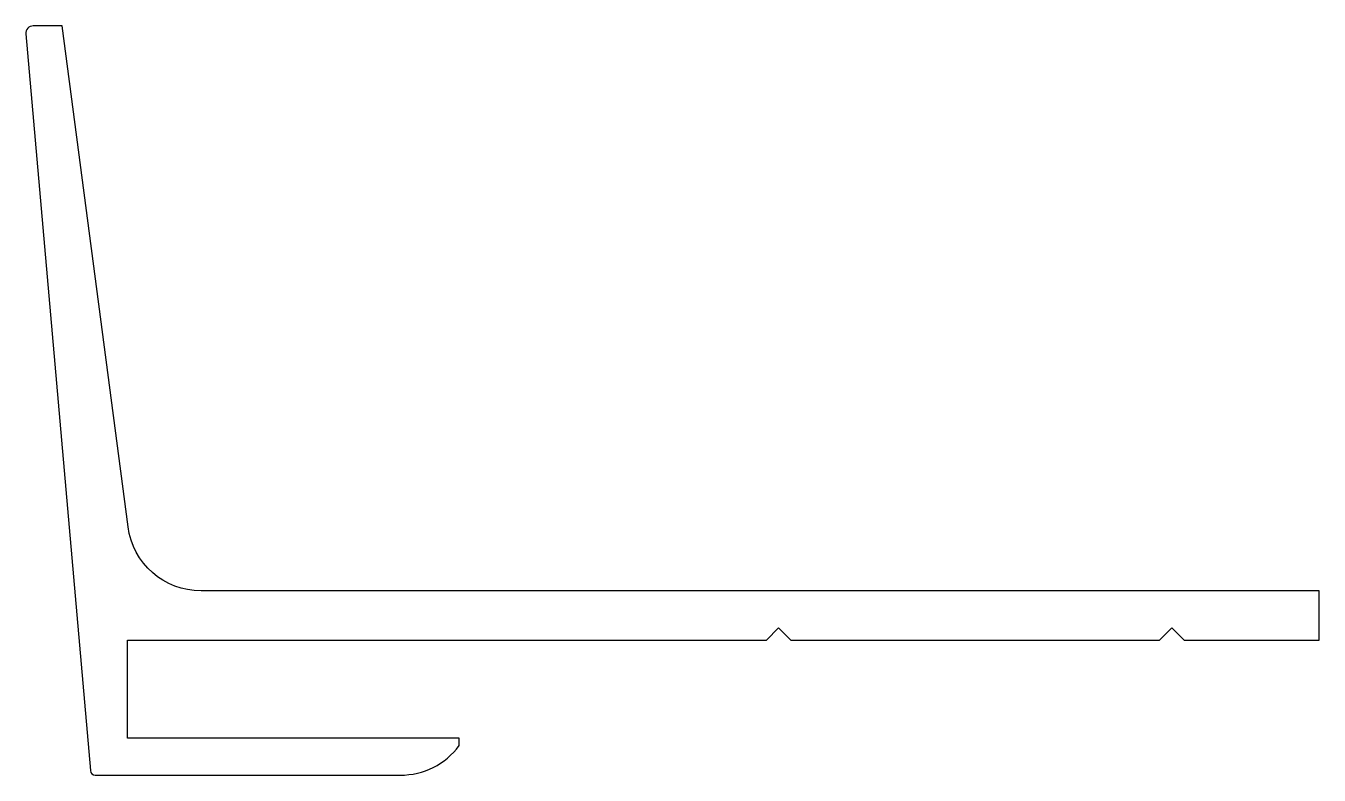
# Model space of a CAD drawing. Extents: x 362 to 414.6, y 203.5 to 234.
import ezdxf

# ---------------------------------------------------------------- set-up
doc = ezdxf.new("R2010")
doc.units = 0
doc.layers.get('0').update_dxf_attribs({"linetype": 'CONTINUOUS'})

msp = doc.modelspace()

# ---------------------------------------------------------------- linework, layer by layer
msp.add_lwpolyline([(366.132, 205.027), (366.132, 209.027), (392.132, 209.027), (392.632, 209.527), (393.132, 209.027), (408.132, 209.027), (408.632, 209.527), (409.132, 209.027), (414.632, 209.027), (414.632, 211.027), (369.122, 211.027, -0.376373), (366.148, 213.636), (363.463, 234.027), (362.291, 234.027, 0.440011), (361.992, 233.701), (364.616, 203.71, 0.388879), (364.815, 203.527), (377.232, 203.527, 0.236068), (379.632, 204.727), (379.632, 205.027)], format="xyb", close=True)

doc.saveas('drawing.dxf')
